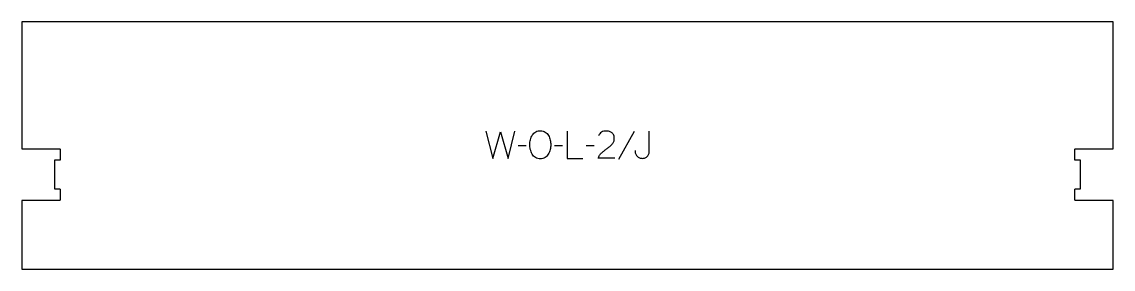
# Model space of a CAD drawing. Extents: x 0 to 1200, y 0 to 271.
import ezdxf

# ---------------------------------------------------------------- set-up
doc = ezdxf.new("R2010")
doc.units = 0
doc.layers.add('1_ANYTOOL_1MMDEEP_LABELS_S', color=2, linetype='CONTINUOUS')
doc.layers.add('4_ANYTOOL_CUTTHROUGH_OUTSI', color=5, linetype='CONTINUOUS')

msp = doc.modelspace()

# ---------------------------------------------------------------- linework, layer by layer
at = {"layer": '1_ANYTOOL_1MMDEEP_LABELS_S'}
for p, q in [((672.885714, 151.163585), (655.7, 120.392156)), ((554.171429, 135.520728), (545.385714, 135.435014)), ((594.2, 135.520728), (585.414286, 135.435014)), ((629.085714, 135.520728), (620.3, 135.435014))]:
    msp.add_line(p, q, dxfattribs=at)
for points in [[(509.814286, 151.635014), (517.528571, 121.635014), (525.971429, 150.735014), (534.457143, 121.635014), (541.957143, 151.635014)], [(599.342857, 151.635014), (599.342857, 121.635014), (616.442857, 121.635014)]]:
    msp.add_lwpolyline(points, dxfattribs=at)
msp.add_lwpolyline([(570.242857, 151.977871, -0.064784), (572.916812, 151.629949, -0.088904), (575.342857, 150.499299, -0.05419), (577.265422, 148.807169, -0.051179), (578.792857, 146.749299, -0.041653), (579.975057, 144.320527, -0.036749), (580.764286, 141.735014, -0.024892), (581.222065, 139.11575, -0.030823), (581.385714, 136.463585, -0.034269), (581.209194, 133.891088, -0.031918), (580.694643, 131.363585, -0.031725), (579.806456, 128.754188, -0.026303), (578.621429, 126.263585, -0.058719), (577.097648, 124.101838, -0.077745), (575.058929, 122.438585, -0.077243), (572.57194, 121.459747, -0.055252), (569.9, 121.163585, -0.054051), (567.146075, 121.462164, -0.077615), (564.580357, 122.460014, -0.078558), (562.505284, 124.147087, -0.060481), (560.964286, 126.349299, -0.02629), (559.777625, 128.888519, -0.031299), (558.891071, 131.545728, -0.031469), (558.376033, 134.132543, -0.033416), (558.2, 136.763585, -0.032847), (558.378678, 139.480534, -0.035049), (558.923214, 142.147514, -0.03503), (559.839188, 144.724552, -0.032231), (561.092857, 147.156442, -0.062518), (562.714746, 149.223536, -0.074052), (564.826786, 150.772514, -0.072322), (567.453639, 151.703404, -0.049083)], format="xyb", close=True, dxfattribs=at)
for points in [[(651.671429, 121.677871), (633.371429, 121.720728, -0.034491), (634.034207, 123.46806, -0.037732), (634.941071, 125.101085, -0.037744), (636.080366, 126.575721, -0.03482), (637.421429, 127.870728, -0.00859), (640.380653, 130.269311, -0.008791), (643.421429, 132.563585, 0.020588), (646.240717, 134.797028, 0.025206), (648.842857, 137.277871, 0.046908), (649.863452, 138.579113, 0.051091), (650.610714, 140.052871, 0.050722), (651.059447, 141.701045, 0.041139), (651.2, 143.406442, 0.039396), (651.057355, 145.214028, 0.058519), (650.567857, 146.952871, 0.060358), (649.777299, 148.359987, 0.061397), (648.671429, 149.535014, 0.048006), (647.315471, 150.456973, 0.045901), (645.810714, 151.110014, 0.045216), (644.070653, 151.512573, 0.034258), (642.285714, 151.635014, 0.055622), (639.651144, 151.341026, 0.079896), (637.207143, 150.360014, 0.080617), (635.237755, 148.694313, 0.060287), (633.8, 146.535014)], [(673.957143, 130.120728, 0.042103), (674.092148, 128.520296, 0.047252), (674.508929, 126.970728, 0.047186), (675.214157, 125.516304, 0.040905), (676.164286, 124.206442, 0.051999), (677.33538, 123.098755, 0.059275), (678.719643, 122.277871, 0.058727), (680.309663, 121.786832, 0.045585), (681.971429, 121.635014, 0.043776), (683.55656, 121.774061, 0.056372), (685.078571, 122.224299, 0.056967), (686.405955, 122.973859, 0.051325), (687.542857, 123.992156, 0.045772), (688.471492, 125.223056, 0.04947), (689.15, 126.606442, 0.049135), (689.557679, 128.145491, 0.04021), (689.685714, 129.735014), (689.685714, 151.635014)]]:
    msp.add_lwpolyline(points, format="xyb", dxfattribs=at)
at = {"layer": '4_ANYTOOL_CUTTHROUGH_OUTSI'}
msp.add_lwpolyline([(1199.5, 75.5), (1157.75, 75.5, -0.414214), (1157.5, 75.75), (1157.5, 87.75, -0.414214), (1157.75, 88), (1163.5, 88), (1163.5, 119.499667), (1157.75, 119.499667, -0.414214), (1157.5, 119.749667), (1157.5, 131.749667, -0.414214), (1157.75, 131.999667), (1199.499762, 131.999617), (1199.499993, 271.499983), (0.000007, 271.499983), (0.000238, 131.999617), (41.75, 131.999667, -0.414214), (42, 131.749667), (42, 119.749667, -0.414214), (41.75, 119.499667), (36, 119.499667), (36, 88), (41.75, 88, -0.414214), (42, 87.75), (42, 75.75, -0.414214), (41.75, 75.5), (0, 75.5), (0, 0), (1199.5, 0)], format="xyb", close=True, dxfattribs=at)

doc.saveas('drawing.dxf')
